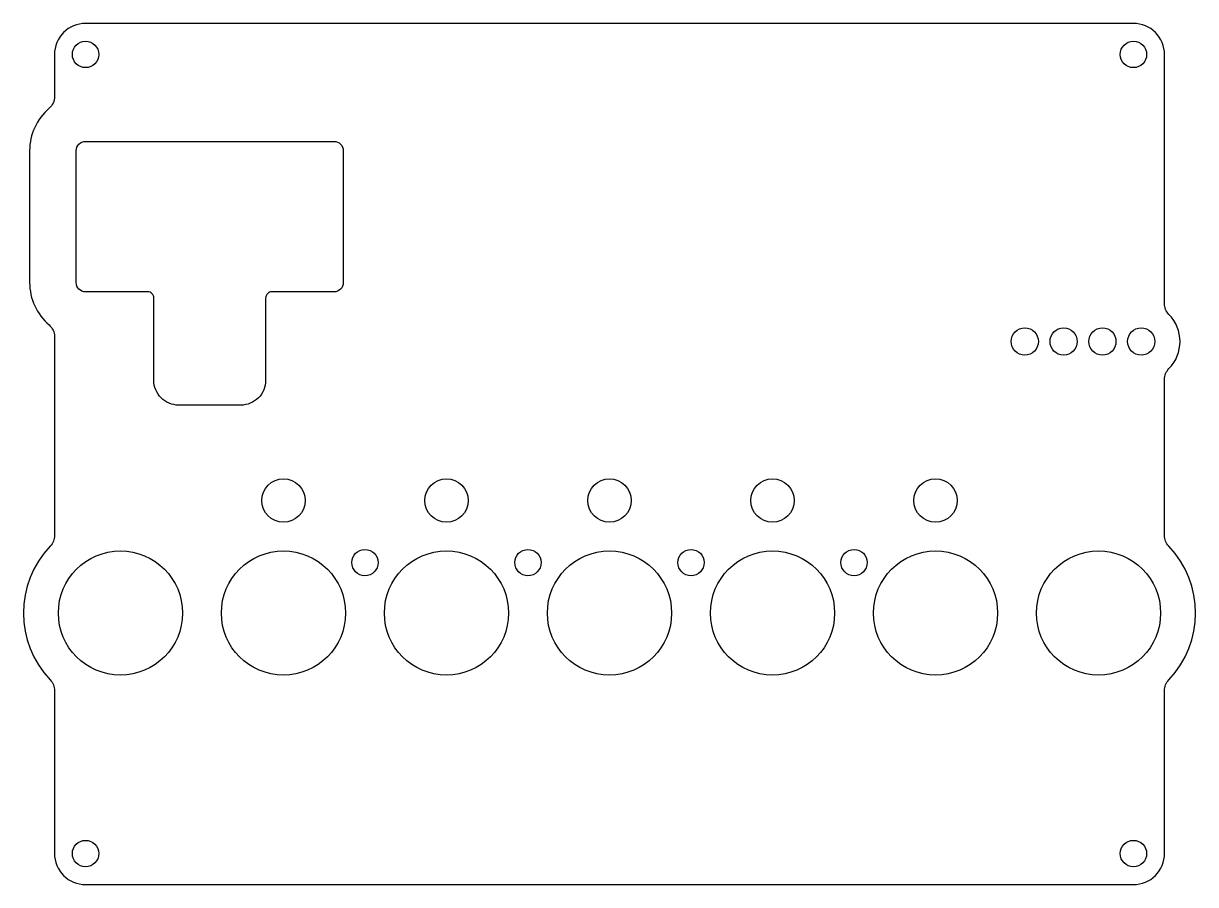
# Model space of a CAD drawing. Header units: millimetres. Extents: x -76 to 76, y -56 to 56.
import ezdxf

# ---------------------------------------------------------------- set-up
doc = ezdxf.new("R2010")
doc.units = ezdxf.units.MM
doc.layers.get('0').update_dxf_attribs({"linetype": 'CONTINUOUS'})

msp = doc.modelspace()

# ---------------------------------------------------------------- linework, layer by layer
for points in [[(-71.5, -51.5, 0.414214), (-67.5, -55.5), (67.5, -55.5, 0.414214), (71.5, -51.5), (71.5, -30.5, -0.192582), (72.05, -29.12, 0.4), (72.05, -11.88, -0.192582), (71.5, -10.5), (71.5, 9.6, -0.196262), (72.07, 11, 0.408248), (72.07, 18, -0.196262), (71.5, 19.4), (71.5, 51.5, 0.414214), (67.5, 55.5), (-67.5, 55.5, 0.414214), (-71.5, 51.5), (-71.5, 46.07, -0.218466), (-72.2, 44.56, 0.218466), (-74.7, 39.1), (-74.7, 22.1, 0.218466), (-72.2, 16.64, -0.218466), (-71.5, 15.13), (-71.5, -10.5, -0.192582), (-72.05, -11.88, 0.4), (-72.05, -29.12, -0.192582), (-71.5, -30.5)], [(-58.7, 20.1, 0.414214), (-59.5, 20.9), (-67.5, 20.9, -0.414214), (-68.7, 22.1), (-68.7, 39.1, -0.414214), (-67.5, 40.3), (-35.5, 40.3, -0.414214), (-34.3, 39.1), (-34.3, 22.1, -0.414214), (-35.5, 20.9), (-43.5, 20.9, 0.414214), (-44.3, 20.1), (-44.3, 9.5, -0.414214), (-47.5, 6.3), (-55.5, 6.3, -0.414214), (-58.7, 9.5)]]:
    msp.add_lwpolyline(points, format="xyb", close=True)
for centre, radius in [((-67.5, 51.5), 1.7), ((67.5, 51.5), 1.7), ((53.5, 14.5), 1.75), ((58.5, 14.5), 1.75), ((63.5, 14.5), 1.75), ((68.5, 14.5), 1.75), ((-42, -6), 2.8), ((-21, -6), 2.8), ((0, -6), 2.8), ((21, -6), 2.8), ((42, -6), 2.8), ((-63, -20.5), 8), ((-42, -20.5), 8), ((-31.5, -14), 1.7), ((-21, -20.5), 8), ((-10.5, -14), 1.7), ((0, -20.5), 8), ((10.5, -14), 1.7), ((21, -20.5), 8), ((31.5, -14), 1.7), ((42, -20.5), 8), ((63, -20.5), 8), ((-67.5, -51.5), 1.7), ((67.5, -51.5), 1.7)]:
    msp.add_circle(centre, radius)

doc.saveas('drawing.dxf')
